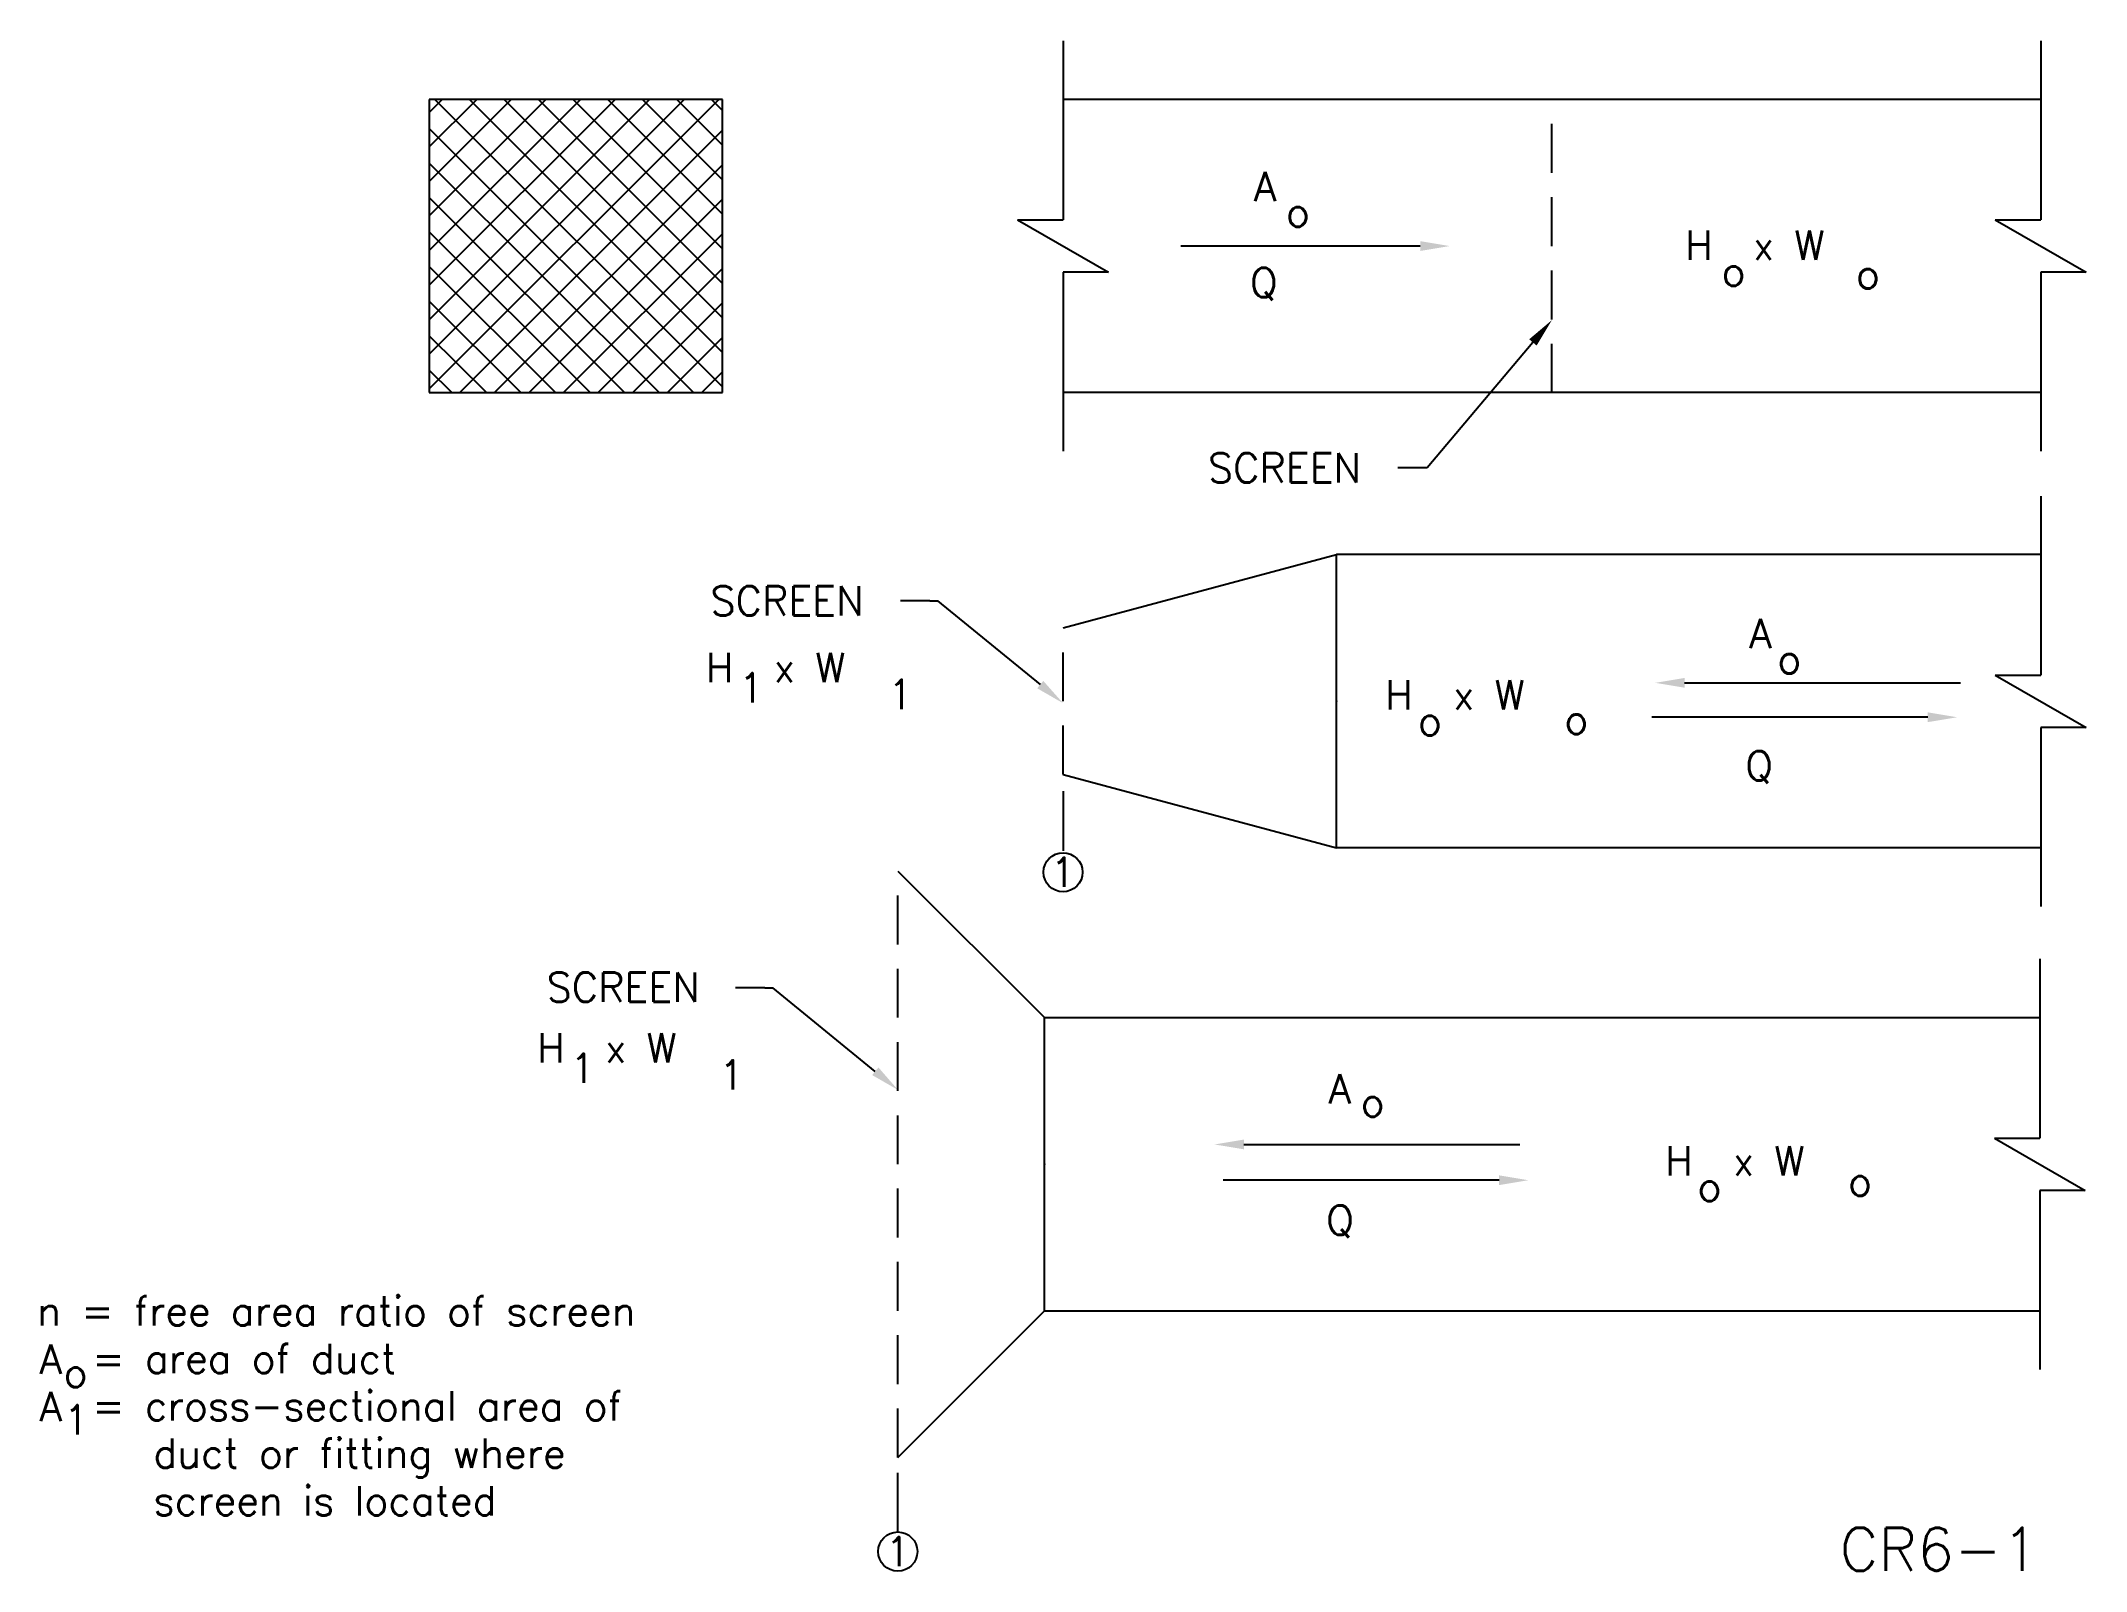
# Model space of a CAD drawing. Extents: x 0.8 to 11.2, y 0.4 to 8.3.
import ezdxf
from ezdxf.enums import TextEntityAlignment as Align

# ---------------------------------------------------------------- set-up
doc = ezdxf.new("R2010")
doc.units = 0
doc.header["$MEASUREMENT"] = 0
doc.linetypes.add('HIDDEN', pattern=[0.375, 0.25, -0.125])
doc.layers.get('0').update_dxf_attribs({"linetype": 'CONTINUOUS'})
doc.layers.add('ALT', color=7, linetype='CONTINUOUS')
doc.layers.add('NUMBER', color=7, linetype='CONTINUOUS')
doc.styles.add('ROMANS', font='romans')

msp = doc.modelspace()

# ---------------------------------------------------------------- linework, layer by layer
for p, q in [((6.003, 8.269), (6.003, 7.353)), ((11.003, 8.269), (11.003, 7.353)), ((4.262, 7.969), (2.762, 7.969)), ((2.762, 7.969), (2.762, 6.469)), ((4.262, 6.469), (4.262, 7.969)), ((11.003, 7.969), (6.003, 7.969)), ((5.77, 7.353), (6.003, 7.353)), ((5.77, 7.353), (6.235, 7.085)), ((10.77, 7.353), (11.235, 7.085)), ((10.77, 7.353), (11.003, 7.353)), ((7.83, 7.219), (6.605, 7.219)), ((6.003, 7.085), (6.003, 6.169)), ((6.235, 7.085), (6.003, 7.085)), ((11.235, 7.085), (11.003, 7.085)), ((11.003, 7.085), (11.003, 6.169)), ((8.406, 6.726), (7.866, 6.084)), ((2.762, 6.469), (4.262, 6.469)), ((11.003, 6.469), (6.003, 6.469)), ((7.866, 6.084), (7.716, 6.084)), ((11.003, 5.94), (11.003, 5.024)), ((6.003, 5.265), (7.402, 5.64)), ((11.003, 5.64), (7.402, 5.64)), ((7.402, 4.14), (7.402, 5.64)), ((5.322, 5.404), (5.172, 5.404)), ((5.322, 5.404), (5.363, 5.404)), ((5.887, 4.975), (5.363, 5.404)), ((10.77, 5.024), (11.003, 5.024)), ((10.77, 5.024), (11.235, 4.756)), ((9.182, 4.984), (10.593, 4.984)), ((10.425, 4.808), (9.015, 4.808)), ((11.003, 4.756), (11.003, 3.84)), ((11.235, 4.756), (11.003, 4.756)), ((6.003, 4.515), (7.402, 4.14)), ((6.004, 4.429), (6.004, 4.124)), ((11.003, 4.14), (7.402, 4.14)), ((5.158, 4.021), (5.908, 3.271)), ((10.998, 3.571), (10.998, 2.655)), ((4.478, 3.424), (4.328, 3.424)), ((4.478, 3.424), (4.519, 3.424)), ((5.043, 2.995), (4.519, 3.424)), ((5.908, 3.271), (10.998, 3.271)), ((5.908, 1.771), (5.908, 3.271)), ((6.928, 2.622), (8.339, 2.622)), ((10.766, 2.655), (11.231, 2.387)), ((10.766, 2.655), (10.998, 2.655)), ((8.233, 2.439), (6.822, 2.439)), ((11.231, 2.387), (10.998, 2.387)), ((10.998, 2.387), (10.998, 1.471)), ((5.158, 1.021), (5.908, 1.771)), ((5.908, 1.771), (10.998, 1.771)), ((5.158, 0.639), (5.158, 0.941))]:
    msp.add_line(p, q)
at = {"color": 0}
for p, q in [((2.762, 6.489), (4.242, 7.969)), ((2.762, 6.666), (4.065, 7.969)), ((2.762, 6.842), (3.889, 7.969)), ((2.762, 7.019), (3.712, 7.969)), ((2.762, 7.196), (3.535, 7.969)), ((2.762, 7.373), (3.358, 7.969)), ((2.762, 7.55), (3.181, 7.969)), ((2.762, 7.726), (3.005, 7.969)), ((2.762, 7.903), (2.828, 7.969)), ((4.262, 6.498), (2.791, 7.969)), ((4.262, 6.675), (2.968, 7.969)), ((4.262, 6.851), (3.145, 7.969)), ((4.262, 7.028), (3.321, 7.969)), ((4.262, 7.205), (3.498, 7.969)), ((4.262, 7.382), (3.675, 7.969)), ((4.262, 7.558), (3.852, 7.969)), ((4.262, 7.735), (4.028, 7.969)), ((4.262, 7.912), (4.205, 7.969)), ((4.114, 6.469), (2.762, 7.821)), ((2.919, 6.469), (4.262, 7.812)), ((3.937, 6.469), (2.762, 7.644)), ((3.096, 6.469), (4.262, 7.635)), ((3.761, 6.469), (2.762, 7.467)), ((3.272, 6.469), (4.262, 7.459)), ((3.584, 6.469), (2.762, 7.291)), ((3.449, 6.469), (4.262, 7.282)), ((3.407, 6.469), (2.762, 7.114)), ((3.626, 6.469), (4.262, 7.105)), ((3.23, 6.469), (2.762, 6.937)), ((3.803, 6.469), (4.262, 6.928)), ((3.054, 6.469), (2.762, 6.76)), ((3.98, 6.469), (4.262, 6.751)), ((2.877, 6.469), (2.762, 6.584)), ((4.156, 6.469), (4.262, 6.575))]:
    msp.add_line(p, q, dxfattribs=at)
at = {"linetype": 'HIDDEN'}
for p, q in [((8.503, 6.469), (8.503, 7.969)), ((6.003, 4.515), (6.003, 5.265)), ((5.158, 1.021), (5.158, 4.021))]:
    msp.add_line(p, q, dxfattribs=at)
for centre in [(6.003, 4.015), (5.158, 0.539)]:
    msp.add_circle(centre, 0.1)
for p in [(7.402, 4.89), (5.908, 2.521)]:
    msp.add_point(p)
for points in [[(7.83, 7.244), (7.83, 7.194), (7.98, 7.219)], [(8.387, 6.742), (8.425, 6.71), (8.503, 6.84)], [(5.902, 4.994), (5.871, 4.956), (6.003, 4.88)], [(9.182, 4.959), (9.182, 5.009), (9.032, 4.984)], [(10.425, 4.833), (10.425, 4.783), (10.575, 4.808)], [(5.059, 3.016), (5.027, 2.977), (5.159, 2.901)], [(6.928, 2.597), (6.928, 2.647), (6.778, 2.622)], [(8.233, 2.464), (8.233, 2.414), (8.383, 2.439)]]:
    msp.add_solid(points)

# ---------------------------------------------------------------- texts
at = {"style": 'ROMANS'}
for s, p in [('A', (6.979, 7.448)), ('o', (7.143, 7.318)), ('H  x W', (9.184, 7.148)), ('o', (9.371, 7.015)), ('Q', (6.959, 6.957)), ('o', (10.058, 7.001)), ('SCREEN', (6.744, 6.009)), ('SCREEN', (4.2, 5.329)), ('A', (9.512, 5.161)), ('H  x W', (4.177, 4.988)), ('o', (9.656, 5.031)), ('1', (4.344, 4.884)), ('1', (5.107, 4.85)), ('H  x W', (7.651, 4.848)), ('o', (7.818, 4.715)), ('o', (8.567, 4.722)), ('Q', (9.492, 4.485)), ('SCREEN', (3.362, 3.352)), ('H  x W', (3.314, 3.041)), ('1', (3.481, 2.937)), ('1', (4.244, 2.903)), ('A', (7.361, 2.832)), ('o', (7.525, 2.764)), ('H  x W', (9.082, 2.464)), ('o', (9.248, 2.332)), ('o', (10.018, 2.359)), ('Q', (7.349, 2.16))]:
    msp.add_text(s, height=0.15, dxfattribs=at).set_placement(p)
for p in [(6.003, 4.015), (5.158, 0.539)]:
    msp.add_text('1', height=0.15, dxfattribs=at).set_placement(p, align=Align.MIDDLE)
at = {"layer": 'ALT', "style": 'ROMANS'}
for s, p in [('n = free area ratio of screen', (0.757, 1.695)), ('A', (0.769, 1.448)), ('= area of duct', (1.038, 1.452)), ('o', (0.892, 1.38)), ('= cross-sectional area of', (1.038, 1.21)), ('A', (0.769, 1.206)), ('1', (0.892, 1.138)), ('duct or fitting where', (1.351, 0.967)), ('screen is located', (1.351, 0.724))]:
    msp.add_text(s, height=0.15, dxfattribs=at).set_placement(p)
at = {"layer": 'NUMBER', "style": 'ROMANS'}
msp.add_text('CR6-1', height=0.22, dxfattribs=at).set_placement((9.975, 0.441))

doc.saveas('drawing.dxf')
